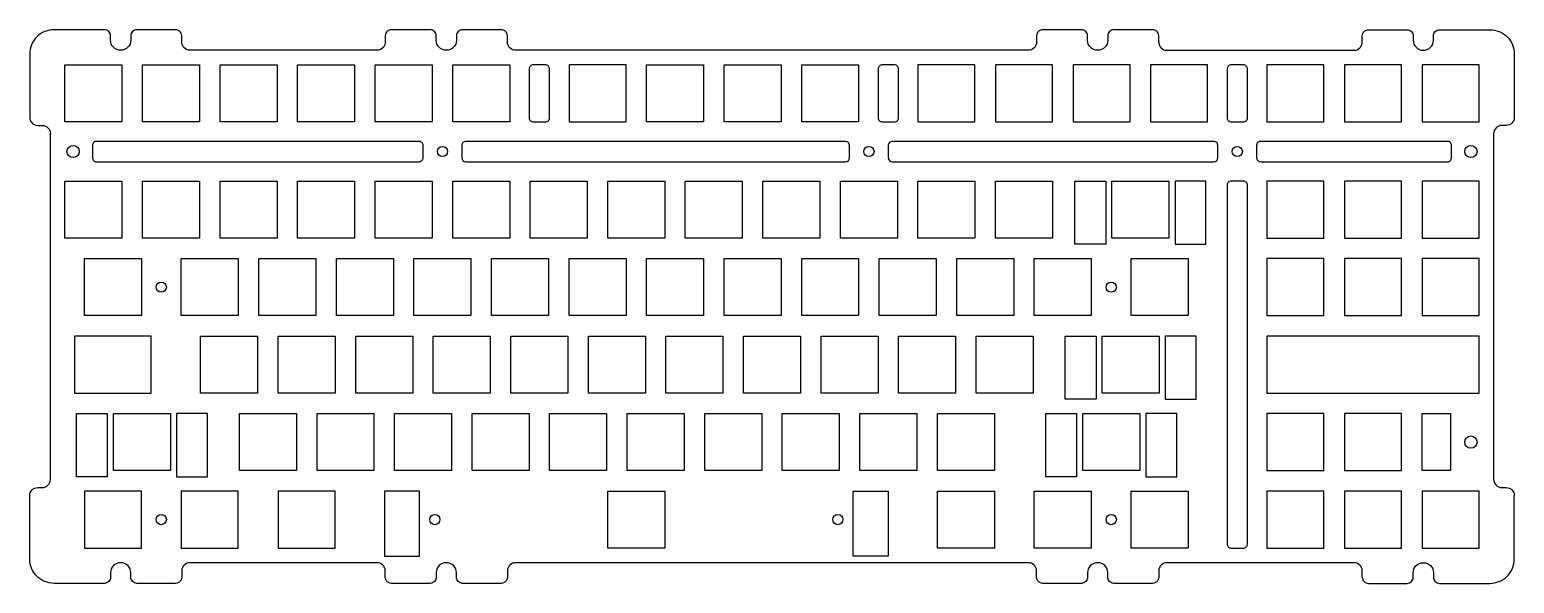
# Model space of a CAD drawing. Header units: millimetres. Extents: x 175 to 539, y 113 to 249.
import ezdxf

# ---------------------------------------------------------------- set-up
doc = ezdxf.new("R2010")
doc.units = ezdxf.units.MM

msp = doc.modelspace()

# ---------------------------------------------------------------- linework, layer by layer
for p, q in [((280.76, 220.55), (280.76, 217.55)), ((375.03, 221.55), (281.76, 221.55)), ((376.03, 217.55), (376.03, 220.55)), ((385.53, 220.55), (385.53, 217.55)), ((465.52, 221.55), (386.53, 221.55)), ((466.52, 217.55), (466.52, 220.55)), ((281.76, 216.55), (375.03, 216.55)), ((386.53, 216.55), (465.52, 216.55))]:
    msp.add_line(p, q)
for points in [[(213.97, 243.93, -0.414214), (211.97, 245.93), (211.97, 247.5, 0.414214), (210.47, 249), (200.97, 249, 0.414214), (199.47, 247.5), (199.47, 246.43, -1), (194.47, 246.43), (194.47, 247.5, 0.414214), (192.97, 249), (180.62, 249, 0.414214), (174.62, 243), (174.62, 227.45, 0.414214), (176.62, 225.45), (177.7, 225.45, -0.414214), (179.7, 223.45)], [(280.97, 249, 0.414214), (279.47, 247.5), (279.47, 246.43, -1), (274.47, 246.43), (274.47, 247.5, 0.414214), (272.97, 249), (263.47, 249, 0.414214), (261.97, 247.5), (261.97, 245.93, -0.414214), (259.97, 243.93), (213.97, 243.93)], [(451.97, 245.93), (451.97, 247.5, 0.414214), (450.47, 249), (440.97, 249, 0.414214), (439.47, 247.5), (439.47, 246.43, -1), (434.47, 246.43), (434.47, 247.5, 0.414214), (432.97, 249), (423.47, 249, 0.414214), (421.97, 247.5), (421.97, 245.93, -0.414214), (419.97, 243.93), (293.97, 243.93, -0.414214), (291.97, 245.93), (291.97, 247.5, 0.414214), (290.47, 249), (280.97, 249)], [(451.97, 245.93, 0.414214), (453.97, 243.93), (499.97, 243.93, 0.414214), (501.97, 245.93), (501.97, 247.5, -0.414214), (503.47, 249), (512.97, 249, -0.414214), (514.47, 247.5), (514.47, 246.43, 1), (519.47, 246.43), (519.47, 247.5, -0.414214), (520.97, 249), (533.32, 249, -0.414214), (539.32, 243), (539.32, 227.45)], [(539.32, 227.45, -0.414214), (537.32, 225.45), (536.25, 225.45, 0.414214), (534.25, 223.45), (534.25, 138.45, 0.414214), (536.25, 136.45), (537.32, 136.45, -0.414214), (539.32, 134.45)], [(272.97, 112.9), (263.47, 112.9, -0.414214), (261.97, 114.4), (261.97, 115.98, 0.414214), (259.97, 117.98), (213.97, 117.98, 0.414214), (211.97, 115.98), (211.97, 114.4, -0.414214), (210.47, 112.9), (200.97, 112.9, -0.414214), (199.47, 114.4), (199.47, 115.48, 1), (194.47, 115.48), (194.47, 114.4, -0.414214), (192.97, 112.9), (180.62, 112.9, -0.414214), (174.62, 118.9), (174.62, 134.45, -0.414214), (176.62, 136.45), (177.7, 136.45, 0.414214), (179.7, 138.45), (179.7, 223.45)], [(501.97, 114.4, 0.414214), (503.47, 112.9), (512.97, 112.9, 0.414214), (514.47, 114.4), (514.47, 115.48, -1), (519.47, 115.48), (519.47, 114.4, 0.414214), (520.97, 112.9), (533.32, 112.9, 0.414214), (539.32, 118.9), (539.32, 134.45)], [(421.97, 115.98, 0.414214), (419.97, 117.98), (293.97, 117.98, 0.414214), (291.97, 115.98), (291.97, 114.4, -0.414214), (290.47, 112.9), (280.97, 112.9, -0.414214), (279.47, 114.4), (279.47, 115.48, 1), (274.47, 115.48), (274.47, 114.4, -0.414214), (272.97, 112.9)], [(501.97, 114.4), (501.97, 115.98, 0.414214), (499.97, 117.98), (453.97, 117.98, 0.414214), (451.97, 115.98), (451.97, 114.4, -0.414214), (450.47, 112.9), (440.97, 112.9, -0.414214), (439.47, 114.4), (439.47, 115.48, 1), (434.47, 115.48), (434.47, 114.4, -0.414214), (432.97, 112.9), (423.47, 112.9, -0.414214), (421.97, 114.4), (421.97, 115.98)]]:
    msp.add_lwpolyline(points, format="xyb")
for points in [[(197.28, 240.34), (197.28, 226.34), (183.28, 226.34), (183.28, 240.34)], [(216.33, 240.34), (216.33, 226.34), (202.33, 226.34), (202.33, 240.34)], [(235.38, 240.34), (235.38, 226.34), (221.38, 226.34), (221.38, 240.34)], [(254.43, 240.34), (254.43, 226.34), (240.43, 226.34), (240.43, 240.34)], [(273.48, 240.34), (273.48, 226.34), (259.48, 226.34), (259.48, 240.34)], [(292.53, 240.34), (292.53, 226.34), (278.53, 226.34), (278.53, 240.34)], [(307.11, 240.34), (307.11, 226.34), (321.11, 226.34), (321.11, 240.34)], [(340.16, 240.34), (340.16, 226.34), (326.16, 226.34), (326.16, 240.34)], [(359.21, 240.34), (359.21, 226.34), (345.21, 226.34), (345.21, 240.34)], [(378.26, 240.34), (378.26, 226.34), (364.26, 226.34), (364.26, 240.34)], [(392.83, 240.34), (392.83, 226.34), (406.83, 226.34), (406.83, 240.34)], [(411.88, 240.34), (411.88, 226.34), (425.88, 226.34), (425.88, 240.34)], [(430.93, 240.34), (430.93, 226.34), (444.93, 226.34), (444.93, 240.34)], [(449.98, 240.34), (449.98, 226.34), (463.98, 226.34), (463.98, 240.34)], [(478.56, 240.34), (478.56, 226.34), (492.56, 226.34), (492.56, 240.34)], [(497.61, 240.34), (497.61, 226.34), (511.61, 226.34), (511.61, 240.34)], [(516.66, 240.34), (516.66, 226.34), (530.66, 226.34), (530.66, 240.34)], [(197.28, 211.77), (197.28, 197.77), (183.28, 197.77), (183.28, 211.77)], [(216.33, 211.77), (216.33, 197.77), (202.33, 197.77), (202.33, 211.77)], [(235.38, 211.77), (235.38, 197.77), (221.38, 197.77), (221.38, 211.77)], [(254.43, 211.77), (254.43, 197.77), (240.43, 197.77), (240.43, 211.77)], [(273.48, 211.77), (273.48, 197.77), (259.48, 197.77), (259.48, 211.77)], [(292.53, 211.77), (292.53, 197.77), (278.53, 197.77), (278.53, 211.77)], [(311.58, 211.77), (311.58, 197.77), (297.58, 197.77), (297.58, 211.77)], [(330.63, 211.77), (330.63, 197.77), (316.63, 197.77), (316.63, 211.77)], [(349.68, 211.77), (349.68, 197.77), (335.68, 197.77), (335.68, 211.77)], [(368.73, 211.77), (368.73, 197.77), (354.73, 197.77), (354.73, 211.77)], [(387.78, 211.77), (387.78, 197.77), (373.78, 197.77), (373.78, 211.77)], [(406.83, 211.77), (406.83, 197.77), (392.83, 197.77), (392.83, 211.77)], [(425.88, 211.77), (425.88, 197.77), (411.88, 197.77), (411.88, 211.77)], [(431.35, 211.77), (438.95, 211.77), (438.95, 196.27), (431.35, 196.27)], [(454.46, 211.77), (454.46, 197.77), (440.46, 197.77), (440.46, 211.77)], [(463.57, 196.27), (463.57, 211.77), (455.97, 211.77), (455.97, 196.27)], [(478.56, 211.77), (478.56, 197.77), (492.56, 197.77), (492.56, 211.77)], [(497.61, 211.77), (497.61, 197.77), (511.61, 197.77), (511.61, 211.77)], [(516.66, 211.77), (516.66, 197.77), (530.66, 197.77), (530.66, 211.77)], [(202.05, 192.72), (202.05, 178.72), (188.05, 178.72), (188.05, 192.72)], [(225.86, 192.72), (225.86, 178.72), (211.86, 178.72), (211.86, 192.72)], [(244.91, 192.72), (244.91, 178.72), (230.91, 178.72), (230.91, 192.72)], [(263.96, 192.72), (263.96, 178.72), (249.96, 178.72), (249.96, 192.72)], [(283.01, 192.72), (283.01, 178.72), (269.01, 178.72), (269.01, 192.72)], [(302.06, 192.72), (302.06, 178.72), (288.06, 178.72), (288.06, 192.72)], [(321.11, 192.72), (321.11, 178.72), (307.11, 178.72), (307.11, 192.72)], [(340.16, 192.72), (340.16, 178.72), (326.16, 178.72), (326.16, 192.72)], [(359.21, 192.72), (359.21, 178.72), (345.21, 178.72), (345.21, 192.72)], [(378.26, 192.72), (378.26, 178.72), (364.26, 178.72), (364.26, 192.72)], [(397.31, 192.72), (397.31, 178.72), (383.31, 178.72), (383.31, 192.72)], [(416.36, 192.72), (416.36, 178.72), (402.36, 178.72), (402.36, 192.72)], [(435.41, 192.72), (435.41, 178.72), (421.41, 178.72), (421.41, 192.72)], [(445.22, 178.72), (445.22, 192.72), (459.22, 192.72), (459.22, 178.72)], [(478.56, 192.72), (478.56, 178.72), (492.56, 178.72), (492.56, 192.72)], [(497.61, 192.72), (497.61, 178.72), (511.61, 178.72), (511.61, 192.72)], [(516.66, 192.72), (516.66, 178.72), (530.66, 178.72), (530.66, 192.72)], [(185.66, 173.67), (185.66, 159.67), (204.43, 159.67), (204.43, 173.67)], [(230.62, 173.67), (230.62, 159.67), (216.62, 159.67), (216.62, 173.67)], [(249.67, 173.67), (249.67, 159.67), (235.67, 159.67), (235.67, 173.67)], [(268.72, 173.67), (268.72, 159.67), (254.72, 159.67), (254.72, 173.67)], [(287.77, 173.67), (287.77, 159.67), (273.77, 159.67), (273.77, 173.67)], [(306.82, 173.67), (306.82, 159.67), (292.82, 159.67), (292.82, 173.67)], [(325.87, 173.67), (325.87, 159.67), (311.87, 159.67), (311.87, 173.67)], [(344.92, 173.67), (344.92, 159.67), (330.92, 159.67), (330.92, 173.67)], [(363.97, 173.67), (363.97, 159.67), (349.97, 159.67), (349.97, 173.67)], [(383.02, 173.67), (383.02, 159.67), (369.02, 159.67), (369.02, 173.67)], [(402.07, 173.67), (402.07, 159.67), (388.07, 159.67), (388.07, 173.67)], [(421.12, 173.67), (421.12, 159.67), (407.12, 159.67), (407.12, 173.67)], [(428.97, 173.67), (436.57, 173.67), (436.57, 158.17), (428.97, 158.17)], [(452.08, 173.67), (452.08, 159.67), (438.08, 159.67), (438.08, 173.67)], [(461.19, 173.67), (453.59, 173.67), (453.59, 158.17), (461.19, 158.17)], [(478.56, 159.67), (530.66, 159.67), (530.66, 173.67), (478.56, 173.67)], [(186.08, 139.12), (186.08, 154.62), (193.68, 154.62), (193.68, 139.12)], [(209.19, 154.62), (209.19, 140.62), (195.19, 140.62), (195.19, 154.62)], [(218.3, 154.62), (210.7, 154.62), (210.7, 139.12), (218.3, 139.12)], [(240.15, 154.62), (240.15, 140.62), (226.15, 140.62), (226.15, 154.62)], [(259.2, 154.62), (259.2, 140.62), (245.2, 140.62), (245.2, 154.62)], [(278.25, 154.62), (278.25, 140.62), (264.25, 140.62), (264.25, 154.62)], [(297.3, 154.62), (297.3, 140.62), (283.3, 140.62), (283.3, 154.62)], [(316.35, 154.62), (316.35, 140.62), (302.35, 140.62), (302.35, 154.62)], [(335.4, 154.62), (335.4, 140.62), (321.4, 140.62), (321.4, 154.62)], [(354.45, 154.62), (354.45, 140.62), (340.45, 140.62), (340.45, 154.62)], [(373.5, 154.62), (373.5, 140.62), (359.5, 140.62), (359.5, 154.62)], [(392.55, 154.62), (392.55, 140.62), (378.55, 140.62), (378.55, 154.62)], [(411.6, 154.62), (411.6, 140.62), (397.6, 140.62), (397.6, 154.62)], [(424.2, 154.62), (431.8, 154.62), (431.8, 139.12), (424.2, 139.12)], [(447.31, 154.62), (447.31, 140.62), (433.31, 140.62), (433.31, 154.62)], [(456.43, 154.62), (448.83, 154.62), (448.83, 139.12), (456.43, 139.12)], [(478.56, 154.62), (478.56, 140.62), (492.56, 140.62), (492.56, 154.62)], [(497.61, 154.62), (497.61, 140.62), (511.61, 140.62), (511.61, 154.62)], [(516.66, 154.62), (523.66, 154.62), (523.66, 140.62), (516.66, 140.62)], [(188.05, 135.57), (188.05, 121.57), (202.05, 121.57), (202.05, 135.57)], [(211.86, 135.57), (211.86, 121.57), (225.86, 121.57), (225.86, 135.57)], [(235.67, 135.57), (235.67, 121.57), (249.67, 121.57), (249.67, 135.57)], [(330.63, 135.57), (330.63, 121.57), (316.63, 121.57), (316.63, 135.57)], [(411.6, 135.57), (411.6, 121.57), (397.6, 121.57), (397.6, 135.57)], [(435.41, 135.57), (435.41, 121.57), (421.41, 121.57), (421.41, 135.57)], [(459.22, 135.57), (459.22, 121.57), (445.22, 121.57), (445.22, 135.57)], [(478.56, 135.57), (478.56, 121.57), (492.56, 121.57), (492.56, 135.57)], [(497.61, 135.57), (497.61, 121.57), (511.61, 121.57), (511.61, 135.57)], [(516.66, 135.57), (516.66, 121.57), (530.66, 121.57), (530.66, 135.57)]]:
    msp.add_lwpolyline(points, close=True)
for points in [[(298.32, 240.34, 0.414214), (297.32, 239.34), (297.32, 227.34, 0.414214), (298.32, 226.34), (301.32, 226.34, 0.414214), (302.32, 227.34), (302.32, 239.34, 0.414214), (301.32, 240.34)], [(384.05, 240.34, 0.414214), (383.05, 239.34), (383.05, 227.34, 0.414214), (384.05, 226.34), (387.05, 226.34, 0.414214), (388.05, 227.34), (388.05, 239.34, 0.414214), (387.05, 240.34)], [(469.77, 240.34, 0.414214), (468.77, 239.34), (468.77, 227.34, 0.414214), (469.77, 226.34), (472.77, 226.34, 0.414214), (473.77, 227.34), (473.77, 239.34, 0.414214), (472.77, 240.34)], [(191.03, 216.55), (270.26, 216.55, 0.414214), (271.26, 217.55), (271.26, 220.55, 0.414214), (270.26, 221.55), (191.03, 221.55, 0.414214), (190.03, 220.55), (190.03, 217.55, 0.414214)], [(477.02, 216.55), (522.91, 216.55, 0.414214), (523.91, 217.55), (523.91, 220.55, 0.414214), (522.91, 221.55), (477.02, 221.55, 0.414214), (476.02, 220.55), (476.02, 217.55, 0.414214)], [(468.77, 122.57, 0.414214), (469.77, 121.57), (472.77, 121.57, 0.414214), (473.77, 122.57), (473.77, 210.77, 0.414214), (472.77, 211.77), (469.77, 211.77, 0.414214), (468.77, 210.77)]]:
    msp.add_lwpolyline(points, format="xyb", close=True)
at = {"linetype": 'Continuous'}
for points in [[(270.37, 135.57), (261.77, 135.57), (261.77, 119.57), (270.37, 119.57)], [(376.9, 135.57), (385.5, 135.57), (385.5, 119.57), (376.9, 119.57)]]:
    msp.add_lwpolyline(points, close=True, dxfattribs=at)
for centre, radius in [((185.28, 219.05), 1.5), ((276.01, 219.05), 1.25), ((380.78, 219.05), 1.25), ((471.27, 219.05), 1.25), ((528.66, 219.05), 1.5), ((206.95, 185.72), 1.25), ((440.31, 185.72), 1.25), ((528.66, 147.62), 1.5), ((206.95, 128.57), 1.25), ((274.13, 128.57), 1.25), ((373.13, 128.57), 1.25), ((440.31, 128.57), 1.25)]:
    msp.add_circle(centre, radius)
for centre, start, end in [((281.76, 220.55), 90, 180), ((375.03, 220.55), 0, 90), ((386.53, 220.55), 90, 180), ((465.52, 220.55), 0, 90), ((281.76, 217.55), 180, 270), ((375.03, 217.55), 270, 0), ((386.53, 217.55), 180, 270), ((465.52, 217.55), 270, 0)]:
    msp.add_arc(centre, 1, start, end)

doc.saveas('drawing.dxf')
